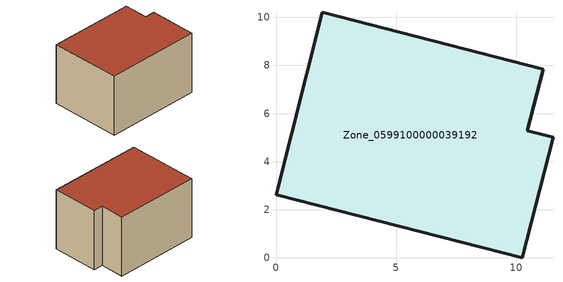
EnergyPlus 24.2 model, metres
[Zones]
Zone_0599100000039192
 floor ground (C_G): 0,2.63 1.92,10.21 11.12,7.85 10.46,5.28 11.53,5.01 10.24,0 z0
 wall outside (C_F): 10.46,5.28 11.12,7.85 1.92,10.21 0,2.63 10.24,0 11.53,5.01 10.46,5.28 z0:6.76
 roof outside (C_R): 10.24,0 11.53,5.01 10.46,5.28 11.12,7.85 1.92,10.21 0,2.63 z6.76
[BUILDING]
Pand.0599100000039192: North Axis=0; Terrain=City; Loads Convergence Tolerance Value=0.04; Temperature Convergence Tolerance Value=0.4; Solar Distribution=FullExterior; Maximum Number of Warmup Days=25; Minimum Number of Warmup Days=1
[Site:Location]
Rotterdam.The.Hague.AP_ZH_NLD Design_Conditions: Latitude=51.96; Longitude=4.45; Time Zone=1; Elevation=-4.5
[SITE:GROUNDTEMPERATURE:BUILDINGSURFACE]
18, 18, 18, 18, 18, 18, 18, 18, 18, 18, 18, 18
[MATERIAL] Thermal Absorptance=0.9; Solar Absorptance=0.7; Visible Absorptance=0.7
Name | Roughness | Thickness | Conductivity | Density | Specific Heat
G.TC.1946-1964 | MediumSmooth | 0.15 | 1 | 540 | 1210
F.TC.1946-1964 | Rough | 0.3 | 0.857143 | 1920 | 840
R.TC.1946-1964 | MediumRough | 0.2 | 0.235294 | 1500 | 1000
[CONSTRUCTION]
C_G: G.TC.1946-1964
C_F: F.TC.1946-1964
C_R: R.TC.1946-1964
[ZONE]
Zone_0599100000039192: Type=1; Multiplier=1; Ceiling Height=Autocalculate; Volume=Autocalculate; Floor Area=autocalculate; Part of Total Floor Area=Yes
[ZONEINFILTRATION:DESIGNFLOWRATE]
Infil_Zone_0599100000039192: Zone or ZoneList or Space or SpaceList=Zone_0599100000039192; Schedule=AlwaysOn; Design Flow Rate Calculation Method=Flow/Area; Flow Rate per Floor Area=0.003; Constant Term Coefficient=1; Temperature Term Coefficient=0; Velocity Term Coefficient=0; Velocity Squared Term Coefficient=0
[HVACTEMPLATE:ZONE:IDEALLOADSAIRSYSTEM]
Zone_0599100000039192: Maximum Heating Supply Air Temperature=50; Minimum Cooling Supply Air Temperature=13; Maximum Heating Supply Air Humidity Ratio=0.0156; Minimum Cooling Supply Air Humidity Ratio=0.0077; Heating Limit=NoLimit; Cooling Limit=NoLimit; Dehumidification Control Type=ConstantSensibleHeatRatio; Cooling Sensible Heat Ratio=0.7; Dehumidification Setpoint=60; Humidification Control Type=None; Humidification Setpoint=30; Outdoor Air Method=None; Outdoor Air Flow Rate per Person=0.00944; Outdoor Air Flow Rate per Zone Floor Area=0; Outdoor Air Flow Rate per Zone=0; Demand Controlled Ventilation Type=None; Outdoor Air Economizer Type=NoEconomizer; Heat Recovery Type=None; Sensible Heat Recovery Effectiveness=0.7; Latent Heat Recovery Effectiveness=0.65
[ZONECONTROL:THERMOSTAT]
ThermostatControl_Zone_0599100000039192: Zone or ZoneList=Zone_0599100000039192; Control Type Schedule=DualSetpointControlType; Control 1=Thermostat_Zone_0599100000039192; Temperature Difference Between Cutout And Setpoint=0
[THERMOSTATSETPOINT:DUALSETPOINT]
Thermostat_Zone_0599100000039192: Heating Setpoint Temperature Schedule=HeatingSetpoint_Zone_0599100000039192; Cooling Setpoint Temperature Schedule=CoolingSetpoint_Zone_0599100000039192
[SCHEDULE:COMPACT]
HeatingSetpoint_Zone_0599100000039192: Through: 12/31, For: AllDays, Until: 24:00, 21
CoolingSetpoint_Zone_0599100000039192: Through: 12/31, For: AllDays, Until: 24:00, 24
DualSetpointControlType: Through: 12/31, For: AllDays, Until: 24:00, 4
AlwaysOn: Through: 12/31, For: AllDays, Until: 24:00, 1
